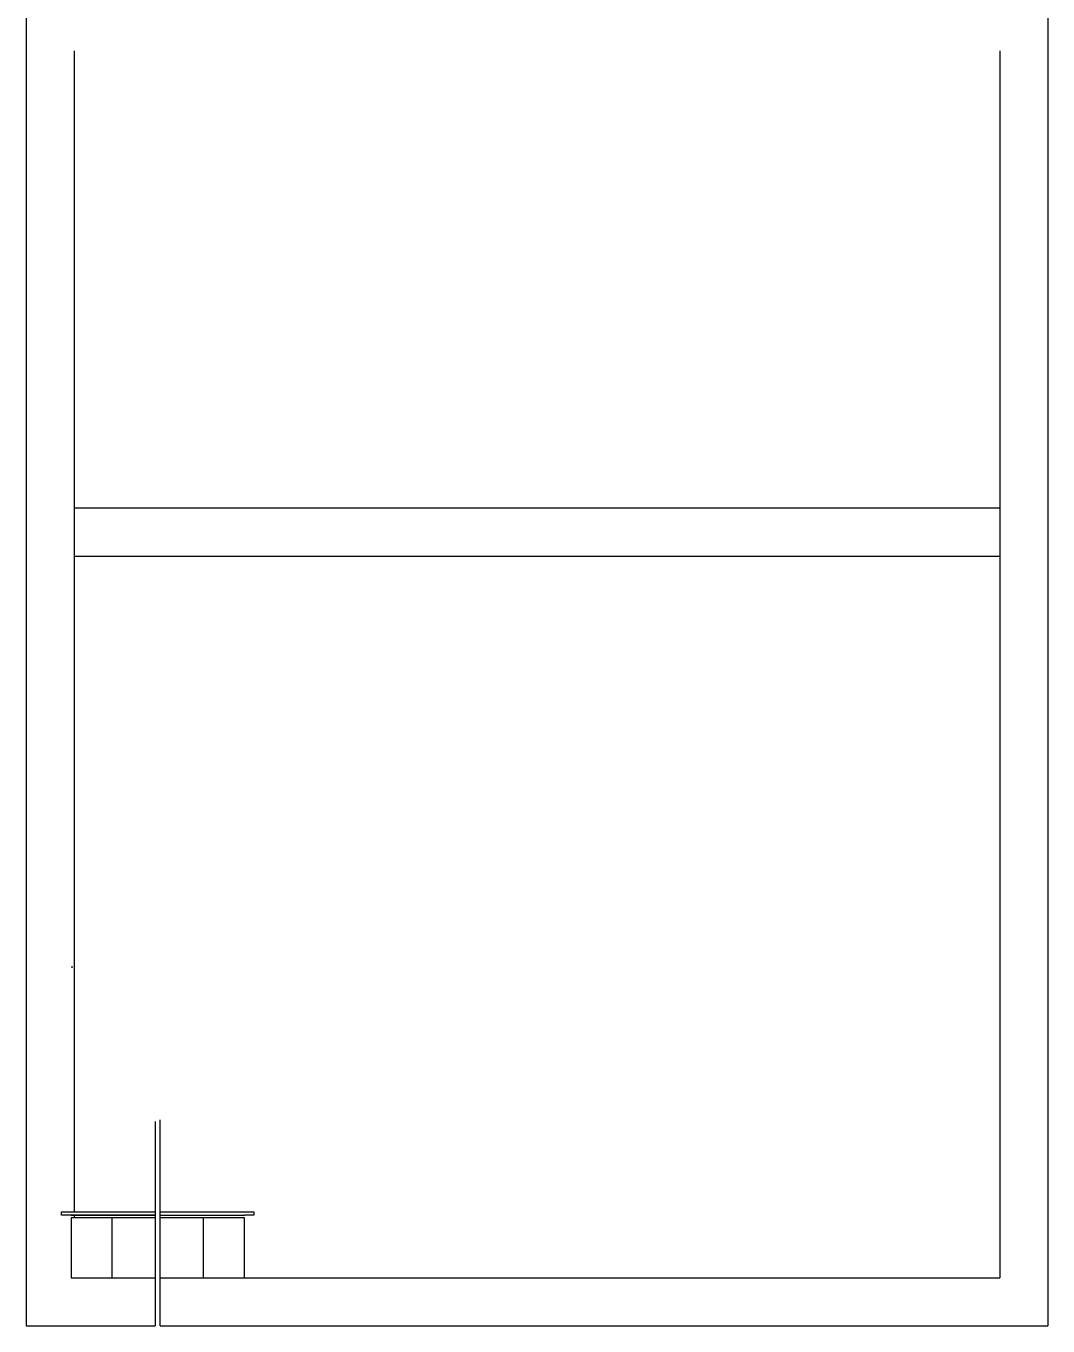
# Model space of a CAD drawing. Header units: millimetres. Extents: x -5057 to 33615, y -6628 to 11138.
# Drawn here: x 11723 to 13846, y 2832 to 5534 of the extents above; entities that cross this region are included whole.
import ezdxf

# ---------------------------------------------------------------- set-up
doc = ezdxf.new("R2010")
doc.units = ezdxf.units.MM

msp = doc.modelspace()

# ---------------------------------------------------------------- linework, layer by layer
for p, q in [((11723.439, 7385.952), (11723.439, 2832.495)), ((13846.492, 7385.952), (13846.492, 2832.495)), ((11823.202, 5482.495), (11823.202, 4482.495)), ((13746.729, 5482.495), (13746.729, 4482.495)), ((11823.202, 4532.495), (13746.729, 4532.495)), ((11823.202, 4482.495), (11823.202, 3482.495)), ((13746.729, 4482.495), (13746.729, 3482.495)), ((11823.202, 4432.495), (13746.729, 4432.495)), ((11816.965, 3578.792), (11820.465, 3578.792)), ((11823.202, 3482.495), (11823.202, 3069.495)), ((13746.729, 3482.495), (13746.729, 2932.495)), ((11992.012, 3257.545), (11992.012, 2832.495)), ((12002.012, 2832.495), (12002.012, 3261.169)), ((11797.012, 3062.495), (11797.012, 3069.495)), ((11797.012, 3069.495), (11992.012, 3069.495)), ((11992.012, 3062.495), (11797.012, 3062.495)), ((11817.012, 3062.495), (11992.012, 3062.495)), ((11817.012, 3057.495), (11817.012, 2932.495)), ((11992.012, 3057.495), (11817.012, 3057.495)), ((11823.202, 3062.495), (11823.202, 3057.495)), ((11902.012, 3057.495), (11902.012, 2932.495)), ((12002.012, 3069.495), (12197.012, 3069.495)), ((12002.012, 3062.495), (12177.012, 3062.495)), ((12177.012, 3057.495), (12002.012, 3057.495)), ((12092.012, 2932.495), (12092.012, 3057.495)), ((12197.012, 3062.495), (12177.012, 3062.495)), ((12177.012, 2932.495), (12177.012, 3057.495)), ((12197.012, 3069.495), (12197.012, 3062.495)), ((11817.012, 2932.495), (11823.202, 2932.495)), ((11823.202, 2932.495), (11992.012, 2932.495)), ((11823.202, 2932.495), (11992.012, 2932.495)), ((12002.012, 2932.495), (12177.012, 2932.495)), ((12002.012, 2932.495), (13746.729, 2932.495)), ((11723.439, 2832.495), (11992.012, 2832.495)), ((12002.012, 2832.495), (13846.492, 2832.495))]:
    msp.add_line(p, q)

doc.saveas('drawing.dxf')
